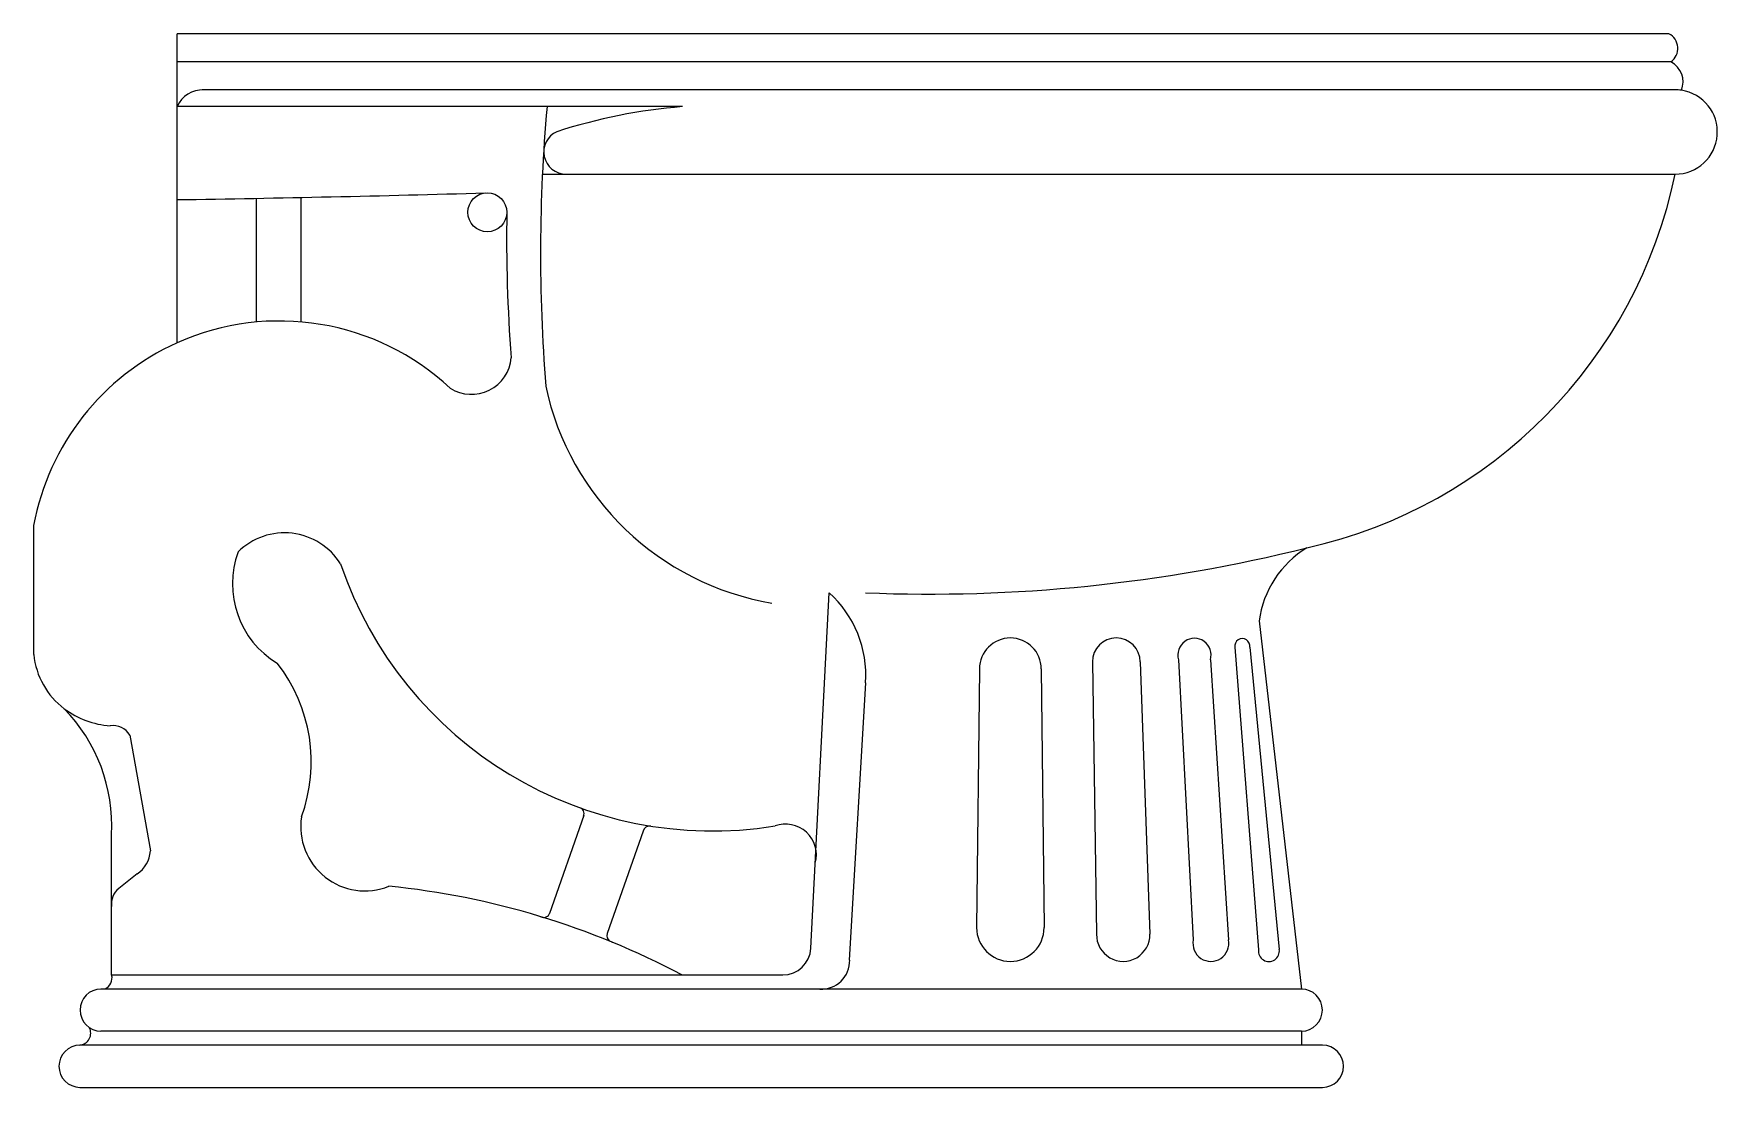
# Model space of a CAD drawing. Extents: x -867.907 to -867.308, y 507.549 to 507.924.
import ezdxf

# ---------------------------------------------------------------- set-up
doc = ezdxf.new("R2010")
doc.units = 0
doc.header["$LTSCALE"] = 50
doc.header["$MEASUREMENT"] = 0
doc.layers.add('A-PECAS', color=2, linetype='CONTINUOUS')

msp = doc.modelspace()

# ---------------------------------------------------------------- linework, layer by layer
at = {"layer": 'A-PECAS'}
for p, q in [((-867.32505, 507.9235), (-867.85585, 507.9235)), ((-867.85585, 507.81343), (-867.85585, 507.9235)), ((-867.90685, 507.7025), (-867.90685, 507.7485)), ((-867.47085, 507.7145), (-867.4558, 507.5835)), ((-867.87911, 507.5885), (-867.87911, 507.6385)), ((-867.4483, 507.5635), (-867.89041, 507.5635)), ((-867.4558, 507.5685), (-867.88291, 507.5685)), ((-867.4558, 507.5685), (-867.4558, 507.5635)), ((-867.4558, 507.5685), (-867.4558, 507.5635)), ((-867.89041, 507.5485), (-867.4483, 507.5485))]:
    msp.add_line(p, q, dxfattribs=at)
at = {"layer": 'A-PECAS', "color": 1}
for p, q in [((-867.32434, 507.9135), (-867.85585, 507.9135)), ((-867.32285, 507.9035), (-867.84689, 507.9035)), ((-867.67597, 507.89753), (-867.85585, 507.89753)), ((-867.72585, 507.8735), (-867.32285, 507.8735)), ((-867.8277, 507.8649), (-867.8277, 507.82086)), ((-867.81175, 507.86522), (-867.81175, 507.82092)), ((-867.63035, 507.59799), (-867.62385, 507.7245)), ((-867.49953, 507.70068), (-867.49429, 507.60096)), ((-867.48821, 507.70068), (-867.48176, 507.60096)), ((-867.47948, 507.70511), (-867.4711, 507.59744)), ((-867.47423, 507.70511), (-867.4637, 507.59757)), ((-867.57037, 507.69743), (-867.57137, 507.60534)), ((-867.54837, 507.69743), (-867.54737, 507.60534)), ((-867.53019, 507.69993), (-867.52873, 507.60303)), ((-867.51319, 507.69993), (-867.50973, 507.60303)), ((-867.61655, 507.59381), (-867.61085, 507.6925)), ((-867.87261, 507.67387), (-867.86534, 507.63265)), ((-867.71113, 507.64524), (-867.72328, 507.61037)), ((-867.69007, 507.63973), (-867.70279, 507.60323)), ((-867.87003, 507.62445), (-867.8766, 507.6193)), ((-867.87911, 507.5885), (-867.64034, 507.5885)), ((-867.4558, 507.5835), (-867.88291, 507.5835))]:
    msp.add_line(p, q, dxfattribs=at)
msp.add_circle((-867.74544, 507.85994), 0.00693, dxfattribs=at)
at = {"layer": 'A-PECAS'}
for centre, radius, start, end in [((-867.32783, 507.91828), 0.00591, 306.07527, 61.98904), ((-867.32812, 507.90636), 0.00808, 338.00367, 62.09845), ((-867.32285, 507.8885), 0.015, 270, 81.48571), ((-867.4913, 507.9084), 0.17202, 282.573, 348.2951), ((-867.81938, 507.73228), 0.08897, 114.20446, 169.4942), ((-867.43547, 507.70992), 0.03568, 121.01534, 172.62764), ((-867.87896, 507.70554), 0.02806, 186.2048, 232.61169), ((-867.93879, 507.64153), 0.05975, 357.09498, 44.26571), ((-867.88327, 507.58741), 0.0043, 294.75908, 14.68673), ((-867.88285, 507.576), 0.0075, 90.44412, 269.55588), ((-867.45586, 507.576), 0.0075, 270.44412, 89.55588), ((-867.89085, 507.56778), 0.00429, 275.06127, 28.01414), ((-867.89035, 507.556), 0.0075, 90.44412, 269.55588), ((-867.44836, 507.556), 0.0075, 270.44412, 89.55588)]:
    msp.add_arc(centre, radius, start, end, dxfattribs=at)
at = {"layer": 'A-PECAS', "color": 1}
for centre, radius, start, end in [((-867.8466, 507.89335), 0.01016, 88.33616, 155.72637), ((-867.32285, 507.8885), 0.015, 81.48571, 90), ((-867.13239, 507.8451), 0.59414, 174.93776, 184.54053), ((-867.66089, 507.70558), 0.19254, 94.49396, 108.09978), ((-867.71751, 507.88141), 0.00786, 114.00202, 270), ((-867.97907, 516.0017), 8.1382, 270.867483, 271.640226), ((-867.1901, 507.85052), 0.5485, 179.00599, 184.4281), ((-867.81938, 507.73228), 0.08897, 46.97437, 114.20446), ((-867.75111, 507.80933), 0.0142, 237.80193, 355.29012), ((-867.62764, 507.81867), 0.0992, 191.98741, 260.39843), ((-867.81762, 507.72225), 0.02359, 32.15523, 134.43614), ((-867.80311, 507.72771), 0.03304, 159.84971, 238.89805), ((-867.58827, 508.28117), 0.55712, 267.67669, 283.96125), ((-867.66526, 507.77946), 0.13971, 198.6414, 279.12279), ((-867.65028, 507.69513), 0.03951, 356.19379, 48.02511), ((-867.55937, 507.69743), 0.011, 0, 180), ((-867.52169, 507.69993), 0.0085, 0, 180), ((-867.49387, 507.70242), 0.00592, 342.98648, 197.01352), ((-867.47686, 507.70553), 0.00266, 350.8584, 189.1416), ((-867.86487, 507.66438), 0.05678, 339.75045, 38.094), ((-867.87702, 507.70918), 0.03214, 233.81458, 265.32418), ((-867.87859, 507.67023), 0.007, 31.32588, 98.67683), ((-867.71328, 507.64588), 0.00224, 338.16996, 73.64361), ((-867.78901, 507.64127), 0.02285, 171.28246, 291.92777), ((-867.68775, 507.63915), 0.00239, 80.2315, 166.04311), ((-867.63936, 507.63121), 0.01097, 344.48874, 109.96636), ((-867.87589, 507.63324), 0.01057, 303.69367, 356.77573), ((-867.8723, 507.61391), 0.00689, 128.60339, 188.51735), ((-867.80871, 507.33895), 0.28254, 62.03941, 84.26406), ((-867.72536, 507.6112), 0.00224, 241.14041, 343.52917), ((-867.55937, 507.60534), 0.012, 180, 0), ((-867.70071, 507.6024), 0.00224, 158.26687, 236.57614), ((-867.70071, 507.6024), 0.00224, 258.84105, 260.65563), ((-867.51923, 507.60284), 0.0095, 178.81977, 1.18023), ((-867.48803, 507.59972), 0.00639, 168.81387, 11.18613), ((-867.64034, 507.5985), 0.01, 270, 357.05918), ((-867.62654, 507.59348), 0.01, 266.48226, 1.87148), ((-867.46739, 507.59701), 0.00373, 173.2454, 8.72271)]:
    msp.add_arc(centre, radius, start, end, dxfattribs=at)

doc.saveas('drawing.dxf')
